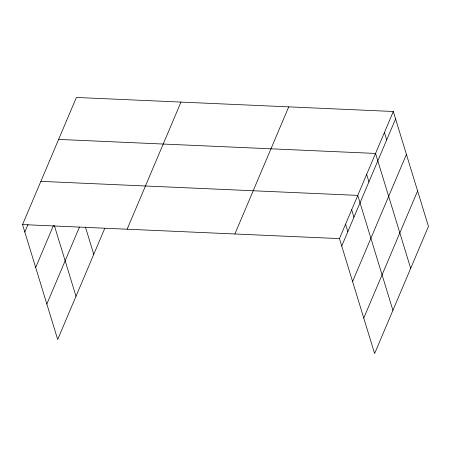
<?xml version="1.0" encoding="UTF-8"?>
<svg xmlns="http://www.w3.org/2000/svg" width="451" height="451" viewBox="0 0 451 451"><rect width="100%" height="100%" fill="white"/><g stroke="black" fill="none" stroke-linecap="round" stroke-linejoin="round"><path stroke-width="0.68" d="M104.801 228.274L57.689 339.507L22.55 224.581L76.399 97.455L393.311 111.493L428.45 226.419L374.601 353.545L339.468 238.613L393.311 111.493M24.822 232.017L28.007 224.502M35.668 267.488L53.443 225.523M46.842 304.036L79.421 227.129M127.131 229.215L180.981 102.089M234.886 233.984L288.73 106.859M341.74 246.049L395.583 118.923M352.586 281.52L406.43 154.4M363.76 318.068L417.603 190.948M58.63 139.41L375.542 153.441L410.681 268.368M40.861 181.358L357.773 195.39L392.911 310.322M22.55 224.581L339.468 238.613M384.427 132.464L386.699 139.9M366.657 174.419L368.929 181.849M351.673 209.8L353.945 217.235M345.567 224.209L347.839 231.645M85.374 226.892L93.763 254.336M54.374 225.573L75.993 296.29"/></g></svg>
